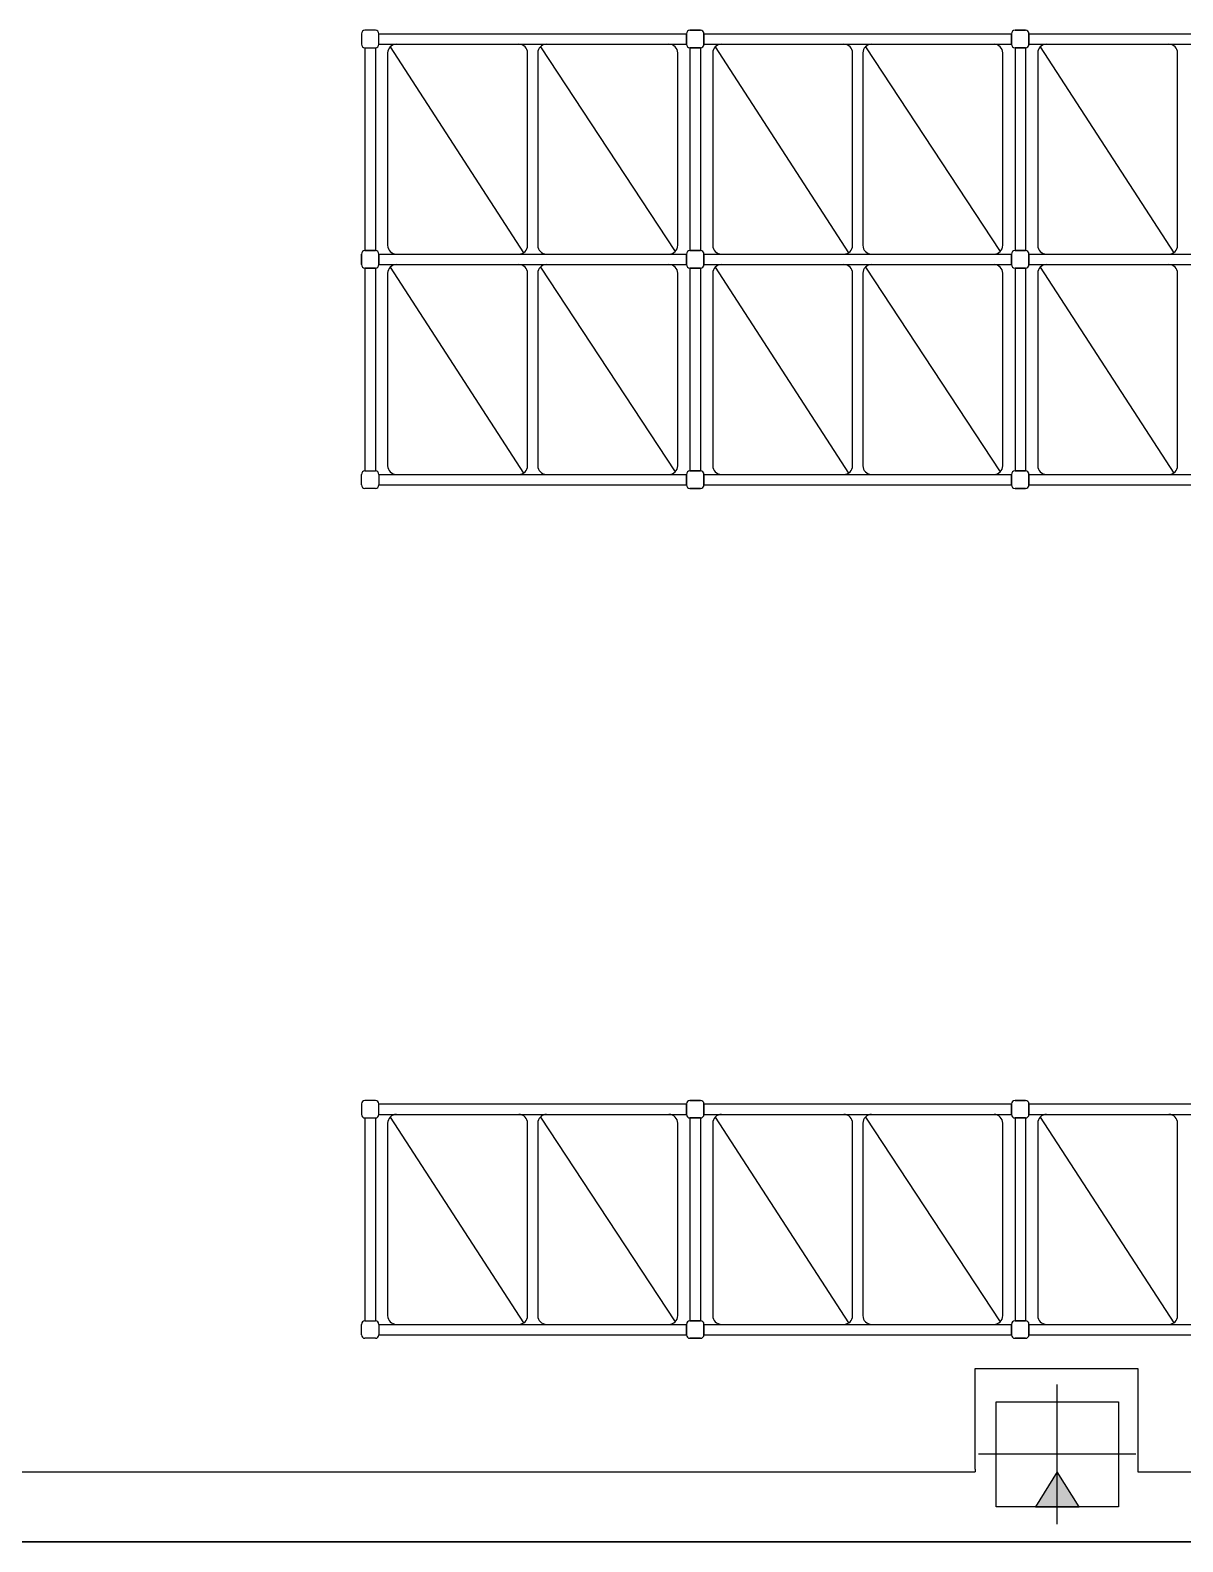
# Model space of a CAD drawing. Header units: millimetres. Extents: x 2385.3 to 2433.2, y 1897.2 to 1967.
# Drawn here: x 2399.58 to 2406.17, y 1897.24 to 1905.88 of the extents above; entities that cross this region are included whole.
import ezdxf

# ---------------------------------------------------------------- set-up
doc = ezdxf.new("R2010")
doc.units = ezdxf.units.MM
doc.linetypes.add('PLANTA1$0$CONTINUA', pattern=[0])

msp = doc.modelspace()

# ---------------------------------------------------------------- hatches: boundary and pattern name
msp.add_hatch(color=256).paths.add_polyline_path([(2405.5801, 1897.4399), (2405.4551, 1897.6399), (2405.3301, 1897.4399)])

# ---------------------------------------------------------------- linework, layer by layer
at = {"color": 251, "true_color": 0x646464}
for p, q in [((2401.4767, 1905.8632, 0), (2401.4767, 1905.8032, 0)), ((2401.5567, 1905.8832, 0), (2401.4967, 1905.8832, 0)), ((2401.5767, 1905.8032, 0), (2401.5767, 1905.8632, 0)), ((2401.5767, 1905.8632, 0), (2403.3351, 1905.8632, 0)), ((2403.3351, 1905.8032, 0), (2403.3351, 1905.8632, 0)), ((2403.3351, 1905.8632, 0), (2403.3351, 1905.8032, 0)), ((2403.3551, 1905.8832, 0), (2403.4151, 1905.8832, 0)), ((2403.4151, 1905.8832, 0), (2403.3551, 1905.8832, 0)), ((2403.4351, 1905.8632, 0), (2403.4351, 1905.8032, 0)), ((2403.4351, 1905.8032, 0), (2403.4351, 1905.8632, 0)), ((2403.4351, 1905.8632, 0), (2405.1934, 1905.8632, 0)), ((2405.1934, 1905.8032, 0), (2405.1934, 1905.8632, 0)), ((2405.1934, 1905.8632, 0), (2405.1934, 1905.8032, 0)), ((2405.2134, 1905.8832, 0), (2405.2734, 1905.8832, 0)), ((2405.2734, 1905.8832, 0), (2405.2134, 1905.8832, 0)), ((2405.2934, 1905.8632, 0), (2405.2934, 1905.8032, 0)), ((2405.2934, 1905.8032, 0), (2405.2934, 1905.8632, 0)), ((2405.2934, 1905.8632, 0), (2407.0517, 1905.8632, 0)), ((2401.4967, 1905.7832, 0), (2401.5567, 1905.7832, 0)), ((2401.4967, 1905.7832, 0), (2401.4967, 1904.6232, 0)), ((2401.5567, 1905.7832, 0), (2401.5567, 1904.6232, 0)), ((2401.5767, 1905.8032, 0), (2403.3351, 1905.8032, 0)), ((2401.6414, 1905.7885, 0), (2402.4039, 1904.6112, 0)), ((2401.6767, 1905.8032, 0), (2402.3767, 1905.8032, 0)), ((2402.4997, 1905.7885, 0), (2403.2704, 1904.6178, 0)), ((2402.5351, 1905.8032, 0), (2403.2351, 1905.8032, 0)), ((2403.4151, 1905.7832, 0), (2403.3551, 1905.7832, 0)), ((2403.3551, 1905.7832, 0), (2403.3551, 1904.6232, 0)), ((2403.3551, 1905.7832, 0), (2403.4151, 1905.7832, 0)), ((2403.3551, 1905.7832, 0), (2403.3551, 1904.6232, 0)), ((2403.4151, 1905.7832, 0), (2403.4151, 1904.6232, 0)), ((2403.4151, 1905.7832, 0), (2403.4151, 1904.6232, 0)), ((2403.4351, 1905.8032, 0), (2405.1934, 1905.8032, 0)), ((2403.4997, 1905.7885, 0), (2404.2623, 1904.6112, 0)), ((2403.5351, 1905.8032, 0), (2404.2351, 1905.8032, 0)), ((2404.358, 1905.7885, 0), (2405.1287, 1904.6178, 0)), ((2404.3934, 1905.8032, 0), (2405.0934, 1905.8032, 0)), ((2405.2734, 1905.7832, 0), (2405.2134, 1905.7832, 0)), ((2405.2134, 1905.7832, 0), (2405.2134, 1904.6232, 0)), ((2405.2134, 1905.7832, 0), (2405.2734, 1905.7832, 0)), ((2405.2134, 1905.7832, 0), (2405.2134, 1904.6232, 0)), ((2405.2734, 1905.7832, 0), (2405.2734, 1904.6232, 0)), ((2405.2734, 1905.7832, 0), (2405.2734, 1904.6232, 0)), ((2405.2934, 1905.8032, 0), (2407.0517, 1905.8032, 0)), ((2405.358, 1905.7885, 0), (2406.1206, 1904.6112, 0)), ((2405.3934, 1905.8032, 0), (2406.0934, 1905.8032, 0)), ((2401.6267, 1905.7532, 0), (2401.6267, 1904.6532, 0)), ((2402.4267, 1904.6532, 0), (2402.4267, 1905.7532, 0)), ((2402.4851, 1905.7532, 0), (2402.4851, 1904.6532, 0)), ((2403.2851, 1904.6532, 0), (2403.2851, 1905.7532, 0)), ((2403.4851, 1905.7532, 0), (2403.4851, 1904.6532, 0)), ((2404.2851, 1904.6532, 0), (2404.2851, 1905.7532, 0)), ((2404.3434, 1905.7532, 0), (2404.3434, 1904.6532, 0)), ((2405.1434, 1904.6532, 0), (2405.1434, 1905.7532, 0)), ((2405.3434, 1905.7532, 0), (2405.3434, 1904.6532, 0)), ((2406.1434, 1904.6532, 0), (2406.1434, 1905.7532, 0)), ((2401.4767, 1904.6032, 0), (2401.4767, 1904.5432, 0)), ((2401.4767, 1904.5432, 0), (2401.4767, 1904.6032, 0)), ((2401.5567, 1904.6232, 0), (2401.4967, 1904.6232, 0)), ((2401.4967, 1904.6232, 0), (2401.5567, 1904.6232, 0)), ((2401.5767, 1904.5432, 0), (2401.5767, 1904.6032, 0)), ((2401.5767, 1904.6032, 0), (2403.3351, 1904.6032, 0)), ((2401.5767, 1904.6032, 0), (2401.5767, 1904.5432, 0)), ((2401.5767, 1904.6032, 0), (2403.3351, 1904.6032, 0)), ((2401.6767, 1904.6032, 0), (2402.3767, 1904.6032, 0)), ((2402.5351, 1904.6032, 0), (2403.2351, 1904.6032, 0)), ((2403.3351, 1904.5432, 0), (2403.3351, 1904.6032, 0)), ((2403.3351, 1904.6032, 0), (2403.3351, 1904.5432, 0)), ((2403.3351, 1904.6032, 0), (2403.3351, 1904.5432, 0)), ((2403.3351, 1904.5432, 0), (2403.3351, 1904.6032, 0)), ((2403.3551, 1904.6232, 0), (2403.4151, 1904.6232, 0)), ((2403.4151, 1904.6232, 0), (2403.3551, 1904.6232, 0)), ((2403.4151, 1904.6232, 0), (2403.3551, 1904.6232, 0)), ((2403.3551, 1904.6232, 0), (2403.4151, 1904.6232, 0)), ((2403.4351, 1904.6032, 0), (2403.4351, 1904.5432, 0)), ((2403.4351, 1904.5432, 0), (2403.4351, 1904.6032, 0)), ((2403.4351, 1904.6032, 0), (2405.1934, 1904.6032, 0)), ((2403.4351, 1904.5432, 0), (2403.4351, 1904.6032, 0)), ((2403.4351, 1904.6032, 0), (2403.4351, 1904.5432, 0)), ((2403.4351, 1904.6032, 0), (2405.1934, 1904.6032, 0)), ((2403.5351, 1904.6032, 0), (2404.2351, 1904.6032, 0)), ((2404.3934, 1904.6032, 0), (2405.0934, 1904.6032, 0)), ((2405.1934, 1904.5432, 0), (2405.1934, 1904.6032, 0)), ((2405.1934, 1904.6032, 0), (2405.1934, 1904.5432, 0)), ((2405.1934, 1904.6032, 0), (2405.1934, 1904.5432, 0)), ((2405.1934, 1904.5432, 0), (2405.1934, 1904.6032, 0)), ((2405.2134, 1904.6232, 0), (2405.2734, 1904.6232, 0)), ((2405.2734, 1904.6232, 0), (2405.2134, 1904.6232, 0)), ((2405.2734, 1904.6232, 0), (2405.2134, 1904.6232, 0)), ((2405.2134, 1904.6232, 0), (2405.2734, 1904.6232, 0)), ((2405.2934, 1904.6032, 0), (2405.2934, 1904.5432, 0)), ((2405.2934, 1904.5432, 0), (2405.2934, 1904.6032, 0)), ((2405.2934, 1904.6032, 0), (2407.0517, 1904.6032, 0)), ((2405.2934, 1904.5432, 0), (2405.2934, 1904.6032, 0)), ((2405.2934, 1904.6032, 0), (2405.2934, 1904.5432, 0)), ((2405.2934, 1904.6032, 0), (2407.0517, 1904.6032, 0)), ((2405.3934, 1904.6032, 0), (2406.0934, 1904.6032, 0)), ((2401.4967, 1904.5232, 0), (2401.5567, 1904.5232, 0)), ((2401.4967, 1904.5232, 0), (2401.4967, 1903.3632, 0)), ((2401.5567, 1904.5232, 0), (2401.4967, 1904.5232, 0)), ((2401.5567, 1904.5232, 0), (2401.5567, 1903.3632, 0)), ((2401.5767, 1904.5432, 0), (2403.3351, 1904.5432, 0)), ((2401.5767, 1904.5432, 0), (2403.3351, 1904.5432, 0)), ((2401.6267, 1904.4932, 0), (2401.6267, 1903.3932, 0)), ((2401.6414, 1904.5285, 0), (2402.4039, 1903.3512, 0)), ((2401.6767, 1904.5432, 0), (2402.3767, 1904.5432, 0)), ((2402.4267, 1903.3932, 0), (2402.4267, 1904.4932, 0)), ((2402.4851, 1904.4932, 0), (2402.4851, 1903.3932, 0)), ((2402.4997, 1904.5285, 0), (2403.2704, 1903.3578, 0)), ((2402.5351, 1904.5432, 0), (2403.2351, 1904.5432, 0)), ((2403.2851, 1903.3932, 0), (2403.2851, 1904.4932, 0)), ((2403.4151, 1904.5232, 0), (2403.3551, 1904.5232, 0)), ((2403.3551, 1904.5232, 0), (2403.3551, 1903.3632, 0)), ((2403.3551, 1904.5232, 0), (2403.4151, 1904.5232, 0)), ((2403.3551, 1904.5232, 0), (2403.3551, 1903.3632, 0)), ((2403.3551, 1904.5232, 0), (2403.4151, 1904.5232, 0)), ((2403.4151, 1904.5232, 0), (2403.3551, 1904.5232, 0)), ((2403.4151, 1904.5232, 0), (2403.4151, 1903.3632, 0)), ((2403.4151, 1904.5232, 0), (2403.4151, 1903.3632, 0)), ((2403.4351, 1904.5432, 0), (2405.1934, 1904.5432, 0)), ((2403.4351, 1904.5432, 0), (2405.1934, 1904.5432, 0)), ((2403.4851, 1904.4932, 0), (2403.4851, 1903.3932, 0)), ((2403.4997, 1904.5285, 0), (2404.2623, 1903.3512, 0)), ((2403.5351, 1904.5432, 0), (2404.2351, 1904.5432, 0)), ((2404.2851, 1903.3932, 0), (2404.2851, 1904.4932, 0)), ((2404.3434, 1904.4932, 0), (2404.3434, 1903.3932, 0)), ((2404.358, 1904.5285, 0), (2405.1287, 1903.3578, 0)), ((2404.3934, 1904.5432, 0), (2405.0934, 1904.5432, 0)), ((2405.1434, 1903.3932, 0), (2405.1434, 1904.4932, 0)), ((2405.2734, 1904.5232, 0), (2405.2134, 1904.5232, 0)), ((2405.2134, 1904.5232, 0), (2405.2134, 1903.3632, 0)), ((2405.2134, 1904.5232, 0), (2405.2734, 1904.5232, 0)), ((2405.2134, 1904.5232, 0), (2405.2134, 1903.3632, 0)), ((2405.2134, 1904.5232, 0), (2405.2734, 1904.5232, 0)), ((2405.2734, 1904.5232, 0), (2405.2134, 1904.5232, 0)), ((2405.2734, 1904.5232, 0), (2405.2734, 1903.3632, 0)), ((2405.2734, 1904.5232, 0), (2405.2734, 1903.3632, 0)), ((2405.2934, 1904.5432, 0), (2407.0517, 1904.5432, 0)), ((2405.2934, 1904.5432, 0), (2407.0517, 1904.5432, 0)), ((2405.3434, 1904.4932, 0), (2405.3434, 1903.3932, 0)), ((2405.358, 1904.5285, 0), (2406.1206, 1903.3512, 0)), ((2405.3934, 1904.5432, 0), (2406.0934, 1904.5432, 0)), ((2406.1434, 1903.3932, 0), (2406.1434, 1904.4932, 0)), ((2401.4767, 1903.2832, 0), (2401.4767, 1903.3432, 0)), ((2401.4967, 1903.3632, 0), (2401.5567, 1903.3632, 0)), ((2401.5767, 1903.3432, 0), (2401.5767, 1903.2832, 0)), ((2401.5767, 1903.3432, 0), (2403.3351, 1903.3432, 0)), ((2401.6767, 1903.3432, 0), (2402.3767, 1903.3432, 0)), ((2402.5351, 1903.3432, 0), (2403.2351, 1903.3432, 0)), ((2403.3351, 1903.3432, 0), (2403.3351, 1903.2832, 0)), ((2403.3351, 1903.2832, 0), (2403.3351, 1903.3432, 0)), ((2403.4151, 1903.3632, 0), (2403.3551, 1903.3632, 0)), ((2403.3551, 1903.3632, 0), (2403.4151, 1903.3632, 0)), ((2403.4351, 1903.2832, 0), (2403.4351, 1903.3432, 0)), ((2403.4351, 1903.3432, 0), (2403.4351, 1903.2832, 0)), ((2403.4351, 1903.3432, 0), (2405.1934, 1903.3432, 0)), ((2403.5351, 1903.3432, 0), (2404.2351, 1903.3432, 0)), ((2404.3934, 1903.3432, 0), (2405.0934, 1903.3432, 0)), ((2405.1934, 1903.3432, 0), (2405.1934, 1903.2832, 0)), ((2405.1934, 1903.2832, 0), (2405.1934, 1903.3432, 0)), ((2405.2734, 1903.3632, 0), (2405.2134, 1903.3632, 0)), ((2405.2134, 1903.3632, 0), (2405.2734, 1903.3632, 0)), ((2405.2934, 1903.2832, 0), (2405.2934, 1903.3432, 0)), ((2405.2934, 1903.3432, 0), (2405.2934, 1903.2832, 0)), ((2405.2934, 1903.3432, 0), (2407.0517, 1903.3432, 0)), ((2405.3934, 1903.3432, 0), (2406.0934, 1903.3432, 0)), ((2401.5567, 1903.2632, 0), (2401.4967, 1903.2632, 0)), ((2401.5767, 1903.2832, 0), (2403.3351, 1903.2832, 0)), ((2403.3551, 1903.2632, 0), (2403.4151, 1903.2632, 0)), ((2403.4151, 1903.2632, 0), (2403.3551, 1903.2632, 0)), ((2403.4351, 1903.2832, 0), (2405.1934, 1903.2832, 0)), ((2405.2134, 1903.2632, 0), (2405.2734, 1903.2632, 0)), ((2405.2734, 1903.2632, 0), (2405.2134, 1903.2632, 0)), ((2405.2934, 1903.2832, 0), (2407.0517, 1903.2832, 0)), ((2401.4767, 1899.7432, 0), (2401.4767, 1899.6832, 0)), ((2401.5567, 1899.7632, 0), (2401.4967, 1899.7632, 0)), ((2401.5767, 1899.6832, 0), (2401.5767, 1899.7432, 0)), ((2401.5767, 1899.7432, 0), (2403.3351, 1899.7432, 0)), ((2403.3351, 1899.6832, 0), (2403.3351, 1899.7432, 0)), ((2403.3351, 1899.7432, 0), (2403.3351, 1899.6832, 0)), ((2403.3551, 1899.7632, 0), (2403.4151, 1899.7632, 0)), ((2403.4151, 1899.7632, 0), (2403.3551, 1899.7632, 0)), ((2403.4351, 1899.7432, 0), (2403.4351, 1899.6832, 0)), ((2403.4351, 1899.6832, 0), (2403.4351, 1899.7432, 0)), ((2403.4351, 1899.7432, 0), (2405.1934, 1899.7432, 0)), ((2405.1934, 1899.6832, 0), (2405.1934, 1899.7432, 0)), ((2405.1934, 1899.7432, 0), (2405.1934, 1899.6832, 0)), ((2405.2134, 1899.7632, 0), (2405.2734, 1899.7632, 0)), ((2405.2734, 1899.7632, 0), (2405.2134, 1899.7632, 0)), ((2405.2934, 1899.7432, 0), (2405.2934, 1899.6832, 0)), ((2405.2934, 1899.6832, 0), (2405.2934, 1899.7432, 0)), ((2405.2934, 1899.7432, 0), (2407.0517, 1899.7432, 0)), ((2401.4967, 1899.6632, 0), (2401.5567, 1899.6632, 0)), ((2401.4967, 1899.6632, 0), (2401.4967, 1898.5032, 0)), ((2401.5567, 1899.6632, 0), (2401.5567, 1898.5032, 0)), ((2401.5767, 1899.6832, 0), (2403.3351, 1899.6832, 0)), ((2401.6267, 1899.6332, 0), (2401.6267, 1898.5332, 0)), ((2401.6414, 1899.6685, 0), (2402.4039, 1898.4912, 0)), ((2401.6767, 1899.6832, 0), (2402.3767, 1899.6832, 0)), ((2402.4267, 1898.5332, 0), (2402.4267, 1899.6332, 0)), ((2402.4851, 1899.6332, 0), (2402.4851, 1898.5332, 0)), ((2402.4997, 1899.6685, 0), (2403.2704, 1898.4978, 0)), ((2402.5351, 1899.6832, 0), (2403.2351, 1899.6832, 0)), ((2403.2851, 1898.5332, 0), (2403.2851, 1899.6332, 0)), ((2403.4151, 1899.6632, 0), (2403.3551, 1899.6632, 0)), ((2403.3551, 1899.6632, 0), (2403.3551, 1898.5032, 0)), ((2403.3551, 1899.6632, 0), (2403.4151, 1899.6632, 0)), ((2403.3551, 1899.6632, 0), (2403.3551, 1898.5032, 0)), ((2403.4151, 1899.6632, 0), (2403.4151, 1898.5032, 0)), ((2403.4151, 1899.6632, 0), (2403.4151, 1898.5032, 0)), ((2403.4351, 1899.6832, 0), (2405.1934, 1899.6832, 0)), ((2403.4851, 1899.6332, 0), (2403.4851, 1898.5332, 0)), ((2403.4997, 1899.6685, 0), (2404.2623, 1898.4912, 0)), ((2403.5351, 1899.6832, 0), (2404.2351, 1899.6832, 0)), ((2404.2851, 1898.5332, 0), (2404.2851, 1899.6332, 0)), ((2404.3434, 1899.6332, 0), (2404.3434, 1898.5332, 0)), ((2404.358, 1899.6685, 0), (2405.1287, 1898.4978, 0)), ((2404.3934, 1899.6832, 0), (2405.0934, 1899.6832, 0)), ((2405.1434, 1898.5332, 0), (2405.1434, 1899.6332, 0)), ((2405.2734, 1899.6632, 0), (2405.2134, 1899.6632, 0)), ((2405.2134, 1899.6632, 0), (2405.2134, 1898.5032, 0)), ((2405.2134, 1899.6632, 0), (2405.2734, 1899.6632, 0)), ((2405.2134, 1899.6632, 0), (2405.2134, 1898.5032, 0)), ((2405.2734, 1899.6632, 0), (2405.2734, 1898.5032, 0)), ((2405.2734, 1899.6632, 0), (2405.2734, 1898.5032, 0)), ((2405.2934, 1899.6832, 0), (2407.0517, 1899.6832, 0)), ((2405.3434, 1899.6332, 0), (2405.3434, 1898.5332, 0)), ((2405.358, 1899.6685, 0), (2406.1206, 1898.4912, 0)), ((2405.3934, 1899.6832, 0), (2406.0934, 1899.6832, 0)), ((2406.1434, 1898.5332, 0), (2406.1434, 1899.6332, 0)), ((2401.4967, 1898.5032, 0), (2401.5567, 1898.5032, 0)), ((2403.4151, 1898.5032, 0), (2403.3551, 1898.5032, 0)), ((2403.3551, 1898.5032, 0), (2403.4151, 1898.5032, 0)), ((2405.2734, 1898.5032, 0), (2405.2134, 1898.5032, 0)), ((2405.2134, 1898.5032, 0), (2405.2734, 1898.5032, 0)), ((2401.4767, 1898.4232, 0), (2401.4767, 1898.4832, 0)), ((2401.5767, 1898.4832, 0), (2401.5767, 1898.4232, 0)), ((2401.5767, 1898.4832, 0), (2403.3351, 1898.4832, 0)), ((2401.5767, 1898.4232, 0), (2403.3351, 1898.4232, 0)), ((2401.6767, 1898.4832, 0), (2402.3767, 1898.4832, 0)), ((2402.5351, 1898.4832, 0), (2403.2351, 1898.4832, 0)), ((2403.3351, 1898.4832, 0), (2403.3351, 1898.4232, 0)), ((2403.3351, 1898.4232, 0), (2403.3351, 1898.4832, 0)), ((2403.4351, 1898.4232, 0), (2403.4351, 1898.4832, 0)), ((2403.4351, 1898.4832, 0), (2403.4351, 1898.4232, 0)), ((2403.4351, 1898.4832, 0), (2405.1934, 1898.4832, 0)), ((2403.4351, 1898.4232, 0), (2405.1934, 1898.4232, 0)), ((2403.5351, 1898.4832, 0), (2404.2351, 1898.4832, 0)), ((2404.3934, 1898.4832, 0), (2405.0934, 1898.4832, 0)), ((2405.1934, 1898.4832, 0), (2405.1934, 1898.4232, 0)), ((2405.1934, 1898.4232, 0), (2405.1934, 1898.4832, 0)), ((2405.2934, 1898.4232, 0), (2405.2934, 1898.4832, 0)), ((2405.2934, 1898.4832, 0), (2405.2934, 1898.4232, 0)), ((2405.2934, 1898.4832, 0), (2407.0517, 1898.4832, 0)), ((2405.2934, 1898.4232, 0), (2407.0517, 1898.4232, 0)), ((2405.3934, 1898.4832, 0), (2406.0934, 1898.4832, 0)), ((2401.5567, 1898.4032, 0), (2401.4967, 1898.4032, 0)), ((2403.3551, 1898.4032, 0), (2403.4151, 1898.4032, 0)), ((2403.4151, 1898.4032, 0), (2403.3551, 1898.4032, 0)), ((2405.2134, 1898.4032, 0), (2405.2734, 1898.4032, 0)), ((2405.2734, 1898.4032, 0), (2405.2134, 1898.4032, 0))]:
    msp.add_line(p, q, dxfattribs=at)
at = {"linetype": 'PLANTA1$0$CONTINUA'}
for p, q in [((2404.9856, 1897.6557, 0), (2404.9856, 1898.2299, 0)), ((2404.9856, 1898.2299, 0), (2405.9151, 1898.2299, 0)), ((2405.9151, 1898.2299, 0), (2405.9151, 1897.6399, 0)), ((2396.8506, 1897.6399, 0), (2404.9856, 1897.6399, 0)), ((2405.9151, 1897.6399, 0), (2409.5051, 1897.6399, 0)), ((2387.0806, 1897.2399, 0), (2404.9856, 1897.2399, 0))]:
    msp.add_line(p, q, dxfattribs=at)
for p, q in [((2405.4551, 1897.3399), (2405.4551, 1898.1399)), ((2405.1051, 1897.7399), (2405.1051, 1898.0399)), ((2405.1051, 1898.0399), (2405.8051, 1898.0399)), ((2405.8051, 1898.0399), (2405.8051, 1897.4399)), ((2405.9051, 1897.7399), (2405.0051, 1897.7399)), ((2405.1051, 1897.4399), (2405.1051, 1897.7399)), ((2404.9856, 1897.6557, 0), (2404.9856, 1897.6399, 0)), ((2405.4551, 1897.6399), (2405.3301, 1897.4399)), ((2405.5801, 1897.4399), (2405.4551, 1897.6399)), ((2405.8051, 1897.4399), (2405.1051, 1897.4399)), ((2405.3301, 1897.4399), (2405.5801, 1897.4399)), ((2385.9606, 1897.2399), (2433.2487, 1897.24)), ((2404.9856, 1897.2399), (2395.9211, 1897.2399)), ((2414.0501, 1897.2399, 0), (2404.9856, 1897.2399, 0))]:
    msp.add_line(p, q)
at = {"color": 251, "true_color": 0x646464}
for centre, radius, start, end in [((2401.4967, 1905.8632, 0), 0.02, 90, 180), ((2401.5567, 1905.8632, 0), 0.02, 0, 90), ((2403.3551, 1905.8632, 0), 0.02, 90, 180), ((2403.3551, 1905.8632, 0), 0.02, 90, 180), ((2403.4151, 1905.8632, 0), 0.02, 360, 90), ((2403.4151, 1905.8632, 0), 0.02, 0, 90), ((2405.2134, 1905.8632, 0), 0.02, 90, 180), ((2405.2134, 1905.8632, 0), 0.02, 90, 180), ((2405.2734, 1905.8632, 0), 0.02, 360, 90), ((2405.2734, 1905.8632, 0), 0.02, 0, 90), ((2401.4967, 1905.8032, 0), 0.02, 180, 270), ((2401.5567, 1905.8032, 0), 0.02, 270, 0), ((2401.6767, 1905.7532, 0), 0.05, 90, 180), ((2402.3767, 1905.7532, 0), 0.05, 0, 90), ((2402.5351, 1905.7532, 0), 0.05, 90, 180), ((2403.2351, 1905.7532, 0), 0.05, 0, 90), ((2403.3551, 1905.8032, 0), 0.02, 180, 270), ((2403.3551, 1905.8032, 0), 0.02, 180, 270), ((2403.4151, 1905.8032, 0), 0.02, 270, 360), ((2403.4151, 1905.8032, 0), 0.02, 270, 0), ((2403.5351, 1905.7532, 0), 0.05, 90, 180), ((2404.2351, 1905.7532, 0), 0.05, 0, 90), ((2404.3934, 1905.7532, 0), 0.05, 90, 180), ((2405.0934, 1905.7532, 0), 0.05, 0, 90), ((2405.2134, 1905.8032, 0), 0.02, 180, 270), ((2405.2134, 1905.8032, 0), 0.02, 180, 270), ((2405.2734, 1905.8032, 0), 0.02, 270, 360), ((2405.2734, 1905.8032, 0), 0.02, 270, 0), ((2405.3934, 1905.7532, 0), 0.05, 90, 180), ((2406.0934, 1905.7532, 0), 0.05, 0, 90), ((2401.6767, 1904.6532, 0), 0.05, 180, 270), ((2402.3767, 1904.6532, 0), 0.05, 270, 0), ((2402.5351, 1904.6532, 0), 0.05, 180, 270), ((2403.2351, 1904.6532, 0), 0.05, 270, 0), ((2403.5351, 1904.6532, 0), 0.05, 180, 270), ((2404.2351, 1904.6532, 0), 0.05, 270, 0), ((2404.3934, 1904.6532, 0), 0.05, 180, 270), ((2405.0934, 1904.6532, 0), 0.05, 270, 0), ((2405.3934, 1904.6532, 0), 0.05, 180, 270), ((2406.0934, 1904.6532, 0), 0.05, 270, 0), ((2401.4967, 1904.6032, 0), 0.02, 90, 180), ((2401.4967, 1904.6032, 0), 0.02, 90, 180), ((2401.5567, 1904.6032, 0), 0.02, 0, 90), ((2401.5567, 1904.6032, 0), 0.02, 0, 90), ((2403.3551, 1904.6032, 0), 0.02, 90, 180), ((2403.3551, 1904.6032, 0), 0.02, 90, 180), ((2403.3551, 1904.6032, 0), 0.02, 90, 180), ((2403.3551, 1904.6032, 0), 0.02, 90, 180), ((2403.4151, 1904.6032, 0), 0.02, 360, 90), ((2403.4151, 1904.6032, 0), 0.02, 0, 90), ((2403.4151, 1904.6032, 0), 0.02, 0, 90), ((2403.4151, 1904.6032, 0), 0.02, 0, 90), ((2405.2134, 1904.6032, 0), 0.02, 90, 180), ((2405.2134, 1904.6032, 0), 0.02, 90, 180), ((2405.2134, 1904.6032, 0), 0.02, 90, 180), ((2405.2134, 1904.6032, 0), 0.02, 90, 180), ((2405.2734, 1904.6032, 0), 0.02, 360, 90), ((2405.2734, 1904.6032, 0), 0.02, 0, 90), ((2405.2734, 1904.6032, 0), 0.02, 0, 90), ((2405.2734, 1904.6032, 0), 0.02, 0, 90), ((2401.4967, 1904.5432, 0), 0.02, 180, 270), ((2401.4967, 1904.5432, 0), 0.02, 180, 270), ((2401.5567, 1904.5432, 0), 0.02, 270, 0), ((2401.5567, 1904.5432, 0), 0.02, 270, 0), ((2401.6767, 1904.4932, 0), 0.05, 90, 180), ((2402.3767, 1904.4932, 0), 0.05, 0, 90), ((2402.5351, 1904.4932, 0), 0.05, 90, 180), ((2403.2351, 1904.4932, 0), 0.05, 0, 90), ((2403.3551, 1904.5432, 0), 0.02, 180, 270), ((2403.3551, 1904.5432, 0), 0.02, 180, 270), ((2403.3551, 1904.5432, 0), 0.02, 180, 270), ((2403.3551, 1904.5432, 0), 0.02, 180, 270), ((2403.4151, 1904.5432, 0), 0.02, 270, 360), ((2403.4151, 1904.5432, 0), 0.02, 270, 0), ((2403.4151, 1904.5432, 0), 0.02, 270, 0), ((2403.4151, 1904.5432, 0), 0.02, 270, 0), ((2403.5351, 1904.4932, 0), 0.05, 90, 180), ((2404.2351, 1904.4932, 0), 0.05, 0, 90), ((2404.3934, 1904.4932, 0), 0.05, 90, 180), ((2405.0934, 1904.4932, 0), 0.05, 0, 90), ((2405.2134, 1904.5432, 0), 0.02, 180, 270), ((2405.2134, 1904.5432, 0), 0.02, 180, 270), ((2405.2134, 1904.5432, 0), 0.02, 180, 270), ((2405.2134, 1904.5432, 0), 0.02, 180, 270), ((2405.2734, 1904.5432, 0), 0.02, 270, 360), ((2405.2734, 1904.5432, 0), 0.02, 270, 0), ((2405.2734, 1904.5432, 0), 0.02, 270, 0), ((2405.2734, 1904.5432, 0), 0.02, 270, 0), ((2405.3934, 1904.4932, 0), 0.05, 90, 180), ((2406.0934, 1904.4932, 0), 0.05, 0, 90), ((2401.4967, 1903.3432, 0), 0.02, 90, 180), ((2401.5567, 1903.3432, 0), 0.02, 0, 90), ((2401.6767, 1903.3932, 0), 0.05, 180, 270), ((2402.3767, 1903.3932, 0), 0.05, 270, 0), ((2402.5351, 1903.3932, 0), 0.05, 180, 270), ((2403.2351, 1903.3932, 0), 0.05, 270, 0), ((2403.3551, 1903.3432, 0), 0.02, 90, 180), ((2403.3551, 1903.3432, 0), 0.02, 90, 180), ((2403.4151, 1903.3432, 0), 0.02, 0, 90), ((2403.4151, 1903.3432, 0), 0.02, 0, 90), ((2403.5351, 1903.3932, 0), 0.05, 180, 270), ((2404.2351, 1903.3932, 0), 0.05, 270, 0), ((2404.3934, 1903.3932, 0), 0.05, 180, 270), ((2405.0934, 1903.3932, 0), 0.05, 270, 0), ((2405.2134, 1903.3432, 0), 0.02, 90, 180), ((2405.2134, 1903.3432, 0), 0.02, 90, 180), ((2405.2734, 1903.3432, 0), 0.02, 0, 90), ((2405.2734, 1903.3432, 0), 0.02, 0, 90), ((2405.3934, 1903.3932, 0), 0.05, 180, 270), ((2406.0934, 1903.3932, 0), 0.05, 270, 0), ((2401.4967, 1903.2832, 0), 0.02, 180, 270), ((2401.5567, 1903.2832, 0), 0.02, 270, 360), ((2403.3551, 1903.2832, 0), 0.02, 180, 270), ((2403.3551, 1903.2832, 0), 0.02, 180, 270), ((2403.4151, 1903.2832, 0), 0.02, 270, 0), ((2403.4151, 1903.2832, 0), 0.02, 270, 360), ((2405.2134, 1903.2832, 0), 0.02, 180, 270), ((2405.2134, 1903.2832, 0), 0.02, 180, 270), ((2405.2734, 1903.2832, 0), 0.02, 270, 0), ((2405.2734, 1903.2832, 0), 0.02, 270, 360), ((2401.4967, 1899.7432, 0), 0.02, 90, 180), ((2401.5567, 1899.7432, 0), 0.02, 360, 90), ((2403.3551, 1899.7432, 0), 0.02, 90, 180), ((2403.3551, 1899.7432, 0), 0.02, 90, 180), ((2403.4151, 1899.7432, 0), 0.02, 360, 90), ((2403.4151, 1899.7432, 0), 0.02, 0, 90), ((2405.2134, 1899.7432, 0), 0.02, 90, 180), ((2405.2134, 1899.7432, 0), 0.02, 90, 180), ((2405.2734, 1899.7432, 0), 0.02, 360, 90), ((2405.2734, 1899.7432, 0), 0.02, 360, 90), ((2401.4967, 1899.6832, 0), 0.02, 180, 270), ((2401.5567, 1899.6832, 0), 0.02, 270, 0), ((2401.6767, 1899.6332, 0), 0.05, 90, 180), ((2402.3767, 1899.6332, 0), 0.05, 0, 90), ((2402.5351, 1899.6332, 0), 0.05, 90, 180), ((2403.2351, 1899.6332, 0), 0.05, 0, 90), ((2403.3551, 1899.6832, 0), 0.02, 180, 270), ((2403.3551, 1899.6832, 0), 0.02, 180, 270), ((2403.4151, 1899.6832, 0), 0.02, 270, 360), ((2403.4151, 1899.6832, 0), 0.02, 270, 0), ((2403.5351, 1899.6332, 0), 0.05, 90, 180), ((2404.2351, 1899.6332, 0), 0.05, 0, 90), ((2404.3934, 1899.6332, 0), 0.05, 90, 180), ((2405.0934, 1899.6332, 0), 0.05, 0, 90), ((2405.2134, 1899.6832, 0), 0.02, 180, 270), ((2405.2134, 1899.6832, 0), 0.02, 180, 270), ((2405.2734, 1899.6832, 0), 0.02, 270, 360), ((2405.2734, 1899.6832, 0), 0.02, 270, 0), ((2405.3934, 1899.6332, 0), 0.05, 90, 180), ((2406.0934, 1899.6332, 0), 0.05, 0, 90), ((2401.4967, 1898.4832, 0), 0.02, 90, 180), ((2401.5567, 1898.4832, 0), 0.02, 360, 90), ((2401.6767, 1898.5332, 0), 0.05, 180, 270), ((2402.3767, 1898.5332, 0), 0.05, 270, 0), ((2402.5351, 1898.5332, 0), 0.05, 180, 270), ((2403.2351, 1898.5332, 0), 0.05, 270, 0), ((2403.3551, 1898.4832, 0), 0.02, 90, 180), ((2403.3551, 1898.4832, 0), 0.02, 90, 180), ((2403.4151, 1898.4832, 0), 0.02, 0, 90), ((2403.4151, 1898.4832, 0), 0.02, 0, 90), ((2403.5351, 1898.5332, 0), 0.05, 180, 270), ((2404.2351, 1898.5332, 0), 0.05, 270, 0), ((2404.3934, 1898.5332, 0), 0.05, 180, 270), ((2405.0934, 1898.5332, 0), 0.05, 270, 0), ((2405.2134, 1898.4832, 0), 0.02, 90, 180), ((2405.2134, 1898.4832, 0), 0.02, 90, 180), ((2405.2734, 1898.4832, 0), 0.02, 0, 90), ((2405.2734, 1898.4832, 0), 0.02, 360, 90), ((2405.3934, 1898.5332, 0), 0.05, 180, 270), ((2406.0934, 1898.5332, 0), 0.05, 270, 0), ((2401.4967, 1898.4232, 0), 0.02, 180, 270), ((2401.5567, 1898.4232, 0), 0.02, 270, 0), ((2403.3551, 1898.4232, 0), 0.02, 180, 270), ((2403.3551, 1898.4232, 0), 0.02, 180, 270), ((2403.4151, 1898.4232, 0), 0.02, 270, 0), ((2403.4151, 1898.4232, 0), 0.02, 270, 0), ((2405.2134, 1898.4232, 0), 0.02, 180, 270), ((2405.2134, 1898.4232, 0), 0.02, 180, 270), ((2405.2734, 1898.4232, 0), 0.02, 270, 0), ((2405.2734, 1898.4232, 0), 0.02, 270, 0)]:
    msp.add_arc(centre, radius, start, end, dxfattribs=at)

doc.saveas('drawing.dxf')
